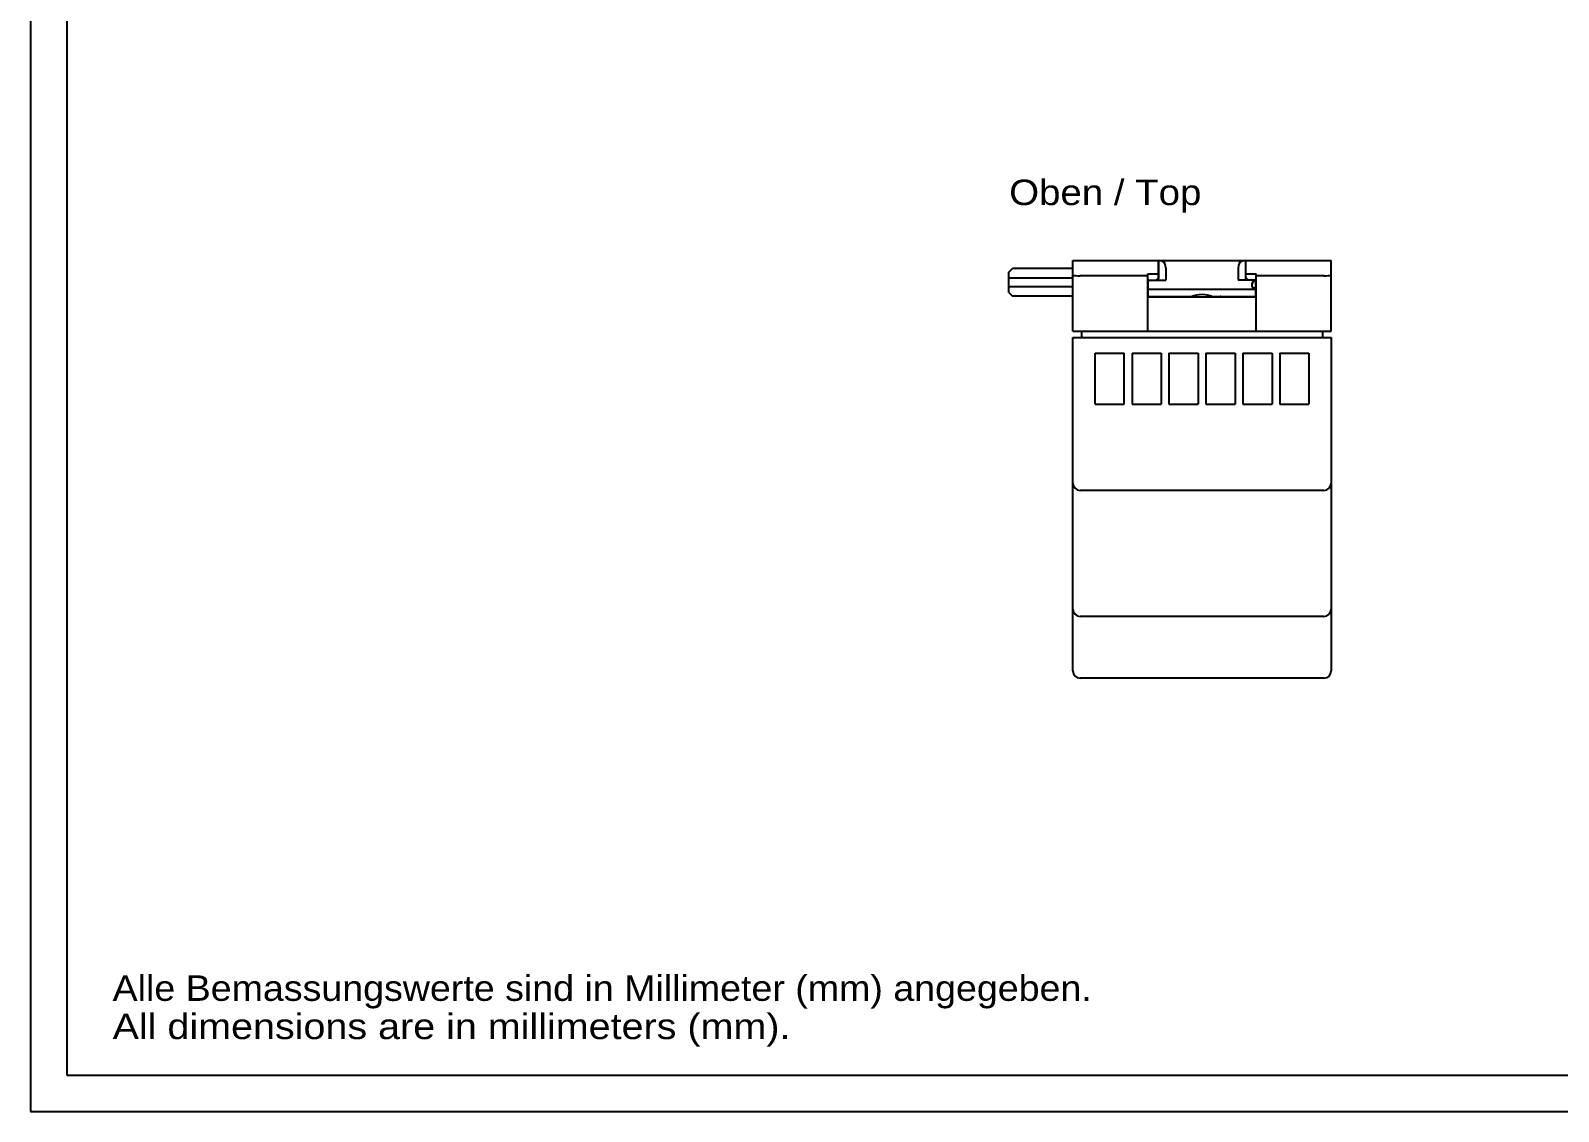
# Model space of a CAD drawing. Extents: x 0 to 420, y 0 to 297.
# Drawn here: x 0 to 210, y 0 to 148.5 of the extents above; entities that cross this region are included whole.
import ezdxf
from ezdxf.enums import TextEntityAlignment as Align

# ---------------------------------------------------------------- set-up
doc = ezdxf.new("R2010")
doc.units = 0
doc.header["$LTSCALE"] = 23.1
doc.layers.get('0').update_dxf_attribs({"linetype": 'CONTINUOUS'})
for name, color, linetype in [('13000_TOP', 7, 'CONTINUOUS'), ('13300_TOP_GERMAN_ENGLISH', 7, 'CONTINUOUS'), ('90000_FRAME', 7, 'CONTINUOUS')]:
    doc.layers.add(name, color=color, linetype=linetype)

msp = doc.modelspace()

# ---------------------------------------------------------------- linework, layer by layer
at = {"layer": '13000_TOP', "color": 7, "linetype": 'CONTINUOUS'}
for p, q in [((134.462, 115.319), (134.962, 115.819)), ((143.062, 115.819), (134.962, 115.819)), ((143.262, 107.219), (143.262, 116.919)), ((143.262, 116.919), (155.012, 116.919)), ((155.012, 114.519), (155.012, 116.919)), ((155.037, 116.919), (155.037, 114.419)), ((155.037, 116.919), (166.987, 116.919)), ((155.359, 116.879), (155.037, 116.919)), ((155.613, 116.773), (155.359, 116.879)), ((155.804, 116.613), (155.613, 116.773)), ((155.935, 116.413), (155.804, 116.613)), ((156.012, 116.178), (155.935, 116.413)), ((156.037, 115.919), (156.012, 116.178)), ((156.037, 115.919), (156.037, 114.219)), ((166.012, 116.178), (165.987, 115.919)), ((165.987, 115.919), (165.987, 114.219)), ((166.089, 116.413), (166.012, 116.178)), ((166.22, 116.613), (166.089, 116.413)), ((166.411, 116.773), (166.22, 116.613)), ((166.665, 116.879), (166.411, 116.773)), ((166.987, 116.919), (166.665, 116.879)), ((166.987, 116.919), (166.987, 114.419)), ((167.012, 114.519), (167.012, 116.919)), ((167.012, 116.919), (178.762, 116.919)), ((178.762, 107.219), (178.762, 116.919)), ((134.462, 112.519), (134.462, 115.319)), ((134.462, 114.519), (143.062, 114.519)), ((143.262, 114.951), (143.312, 114.907)), ((143.312, 114.907), (143.455, 114.868)), ((143.455, 114.868), (143.677, 114.837)), ((143.677, 114.837), (143.955, 114.817)), ((143.955, 114.817), (144.262, 114.811)), ((153.562, 114.811), (144.262, 114.811)), ((153.562, 107.219), (153.562, 115.092)), ((153.562, 115.092), (155.012, 115.092)), ((153.612, 111.969), (153.612, 114.019)), ((153.762, 114.219), (156.037, 114.219)), ((154.712, 114.219), (155.012, 114.519)), ((168.262, 114.219), (165.987, 114.219)), ((167.012, 115.092), (168.462, 115.092)), ((167.312, 114.219), (167.012, 114.519)), ((167.912, 113.763), (168.175, 114.219)), ((167.912, 113.263), (167.912, 113.763)), ((168.412, 111.969), (168.412, 114.019)), ((168.462, 107.219), (168.462, 115.092)), ((177.762, 114.811), (168.462, 114.811)), ((177.762, 114.811), (178.07, 114.817)), ((178.07, 114.817), (178.348, 114.837)), ((178.348, 114.837), (178.57, 114.868)), ((178.57, 114.868), (178.713, 114.907)), ((178.713, 114.907), (178.762, 114.951)), ((134.462, 113.319), (143.062, 113.319)), ((134.462, 112.519), (134.962, 112.019)), ((143.062, 112.019), (134.962, 112.019)), ((153.562, 111.919), (168.462, 111.919)), ((153.612, 112.969), (168.412, 112.969)), ((153.612, 111.969), (159.634, 111.969)), ((159.512, 111.919), (159.512, 111.969)), ((162.39, 111.969), (168.412, 111.969)), ((162.512, 111.919), (162.512, 111.969)), ((163.912, 111.969), (163.963, 111.966)), ((163.963, 111.966), (164.008, 111.96)), ((164.008, 111.96), (164.049, 111.95)), ((164.049, 111.95), (164.085, 111.936)), ((164.085, 111.936), (164.113, 111.919)), ((164.512, 111.969), (164.634, 111.952)), ((164.634, 111.952), (164.717, 111.919)), ((165.312, 111.919), (165.312, 111.969)), ((167.912, 113.263), (168.412, 113.129)), ((143.262, 107.219), (178.762, 107.219)), ((144.462, 107.219), (144.462, 106.319)), ((177.562, 107.219), (177.562, 106.319)), ((143.262, 60.519), (143.262, 106.319)), ((143.262, 106.319), (178.762, 106.319)), ((178.762, 106.319), (178.762, 60.519)), ((146.312, 97.169), (146.312, 104.169)), ((146.312, 104.169), (150.312, 104.169)), ((150.312, 97.169), (150.312, 104.169)), ((151.392, 104.169), (151.392, 97.169)), ((151.392, 104.169), (155.392, 104.169)), ((155.392, 104.169), (155.392, 97.169)), ((156.472, 104.169), (156.472, 97.169)), ((156.472, 104.169), (160.472, 104.169)), ((160.472, 104.169), (160.472, 97.169)), ((161.552, 104.169), (161.552, 97.169)), ((161.552, 104.169), (165.552, 104.169)), ((165.552, 104.169), (165.552, 97.169)), ((166.632, 104.169), (166.632, 97.169)), ((166.632, 104.169), (170.632, 104.169)), ((170.632, 104.169), (170.632, 97.169)), ((171.712, 104.169), (175.712, 104.169)), ((171.712, 104.169), (171.712, 97.169)), ((175.712, 104.169), (175.712, 97.169)), ((146.312, 97.169), (150.312, 97.169)), ((151.392, 97.169), (155.392, 97.169)), ((156.472, 97.169), (160.472, 97.169)), ((161.552, 97.169), (165.552, 97.169)), ((166.632, 97.169), (170.632, 97.169)), ((171.712, 97.169), (175.712, 97.169)), ((177.762, 85.319), (144.262, 85.319)), ((177.762, 68.019), (144.262, 68.019)), ((177.762, 59.519), (144.262, 59.519))]:
    msp.add_line(p, q, dxfattribs=at)
for centre, radius, start, end in [((143.062, 116.019), 0.2, 270, 360), ((143.062, 114.719), 0.2, 270, 360), ((153.762, 114.019), 0.2, 90, 180), ((153.812, 114.019), 0.2, 127.6174, 180), ((154.837, 114.419), 0.2, 270, 360), ((167.187, 114.419), 0.2, 180, 270), ((168.262, 114.019), 0.2, 0, 90), ((168.212, 114.019), 0.2, 0, 75.61283), ((143.062, 113.119), 0.2, 0, 90), ((143.062, 111.819), 0.2, 0, 90), ((161.012, 108.219), 4, 68.06115, 111.93885), ((163.512, 111.769), 0.2, 49.19822, 90), ((144.262, 86.319), 1, 180, 270), ((177.762, 86.319), 1, 270, 360), ((144.262, 69.019), 1, 180, 270), ((177.762, 69.019), 1, 270, 360), ((144.262, 60.519), 1, 180, 270), ((177.762, 60.519), 1, 270, 360)]:
    msp.add_arc(centre, radius, start, end, dxfattribs=at)
at = {"layer": '90000_FRAME', "color": 7, "linetype": 'CONTINUOUS'}
for p, q in [((0, 297), (0, 0)), ((5, 292), (5, 5)), ((5, 5), (415, 5)), ((0, 0), (420, 0))]:
    msp.add_line(p, q, dxfattribs=at)

# ---------------------------------------------------------------- texts
at = {"color": 7, "linetype": 'CONTINUOUS'}
for s, p, p2 in [('Alle Bemassungswerte sind in Millimeter (mm) angegeben.', (11.276, 15.19), (145.859, 15.19)), ('All dimensions are in millimeters (mm).', (11.276, 9.94), (104.442, 9.94))]:
    msp.add_text(s, height=3.5, dxfattribs=at).set_placement(p, p2, align=Align.FIT)
at = {"layer": '13300_TOP_GERMAN_ENGLISH', "color": 7, "linetype": 'CONTINUOUS'}
msp.add_text('Oben / Top', height=3.5, dxfattribs=at).set_placement((134.509, 124.523), (160.926, 124.523), align=Align.FIT)

doc.saveas('drawing.dxf')
